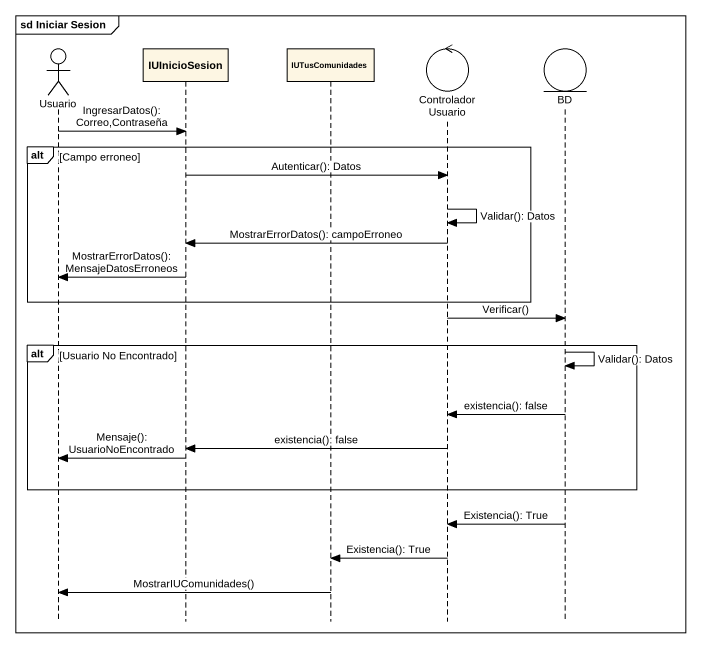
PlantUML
@startuml
mainframe sd Iniciar Sesion
hide footbox
actor Usuario
participant IUInicioSesion
participant IUTusComunidades
control ControladorUsuario
entity BD

Usuario -> IUInicioSesion : IngresarDatos(): Correo,Contraseña
alt Campo erroneo
  IUInicioSesion -> ControladorUsuario : Autenticar(): Datos
  ControladorUsuario -> ControladorUsuario : Validar(): Datos
  ControladorUsuario -> IUInicioSesion : MostrarErrorDatos(): campoErroneo
  IUInicioSesion -> Usuario : MostrarErrorDatos(): MensajeDatosErroneos
end
ControladorUsuario -> BD : Verificar()
alt Usuario No Encontrado
  BD -> BD : Validar(): Datos
  BD -> ControladorUsuario : existencia(): false
  ControladorUsuario -> IUInicioSesion : existencia(): false
  IUInicioSesion -> Usuario : Mensaje(): UsuarioNoEncontrado
end
BD -> ControladorUsuario : Existencia(): True
ControladorUsuario -> IUTusComunidades : Existencia(): True
IUTusComunidades -> Usuario : MostrarIUComunidades()
@enduml
